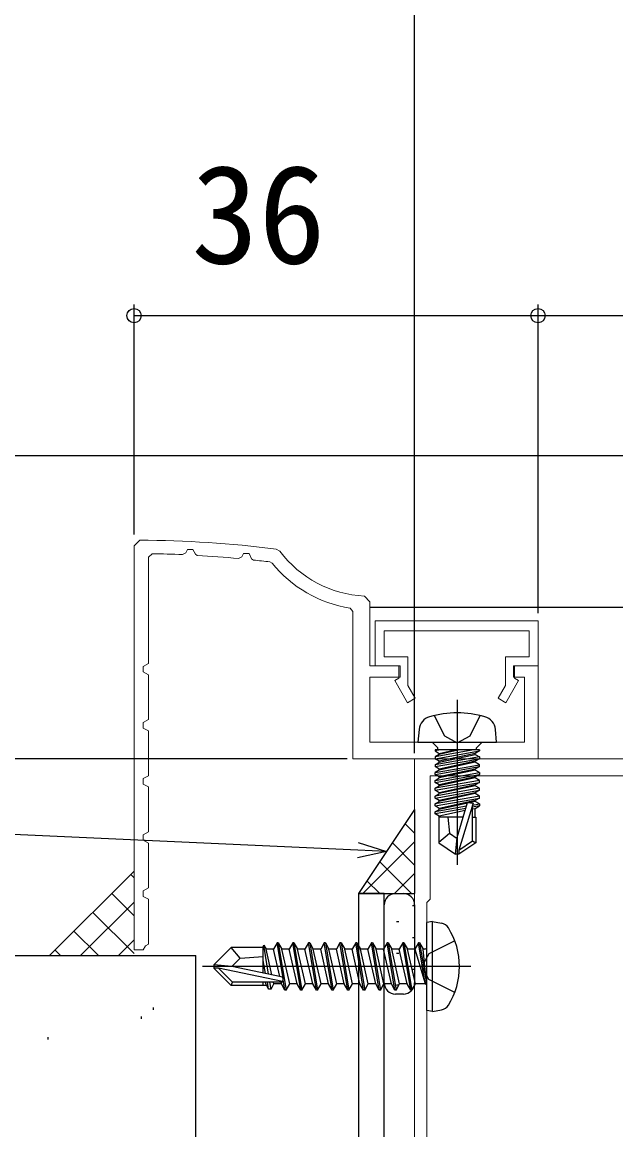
# Model space of a CAD drawing. Units: millimetres, scale not verified. Extents: x -525 to 525, y -803 to 799.
# Drawn here: x -304 to -251.1, y -437.8 to -339.1 of the extents above; entities that cross this region are included whole.
import ezdxf
from ezdxf.enums import TextEntityAlignment as Align

# ---------------------------------------------------------------- set-up
doc = ezdxf.new("R2010")
doc.units = ezdxf.units.MM
doc.header["$LTSCALE"] = 4
doc.layers.add('0-2_YKK_11', color=7, linetype='Continuous', lineweight=18)
for name, color, linetype in [('0-4_YKK_12', 2, 'Continuous'), ('0-5_YKK_13', 4, 'Continuous'), ('0-6_YKK_D', 6, 'Continuous'), ('0-8_YSS_K', 3, 'Continuous'), ('0-9_YSS_KE', 3, 'Continuous')]:
    doc.layers.add(name, color=color, linetype=linetype)
doc.styles.add('ＭＳ ゴシック', font='')
doc.styles.get('ＭＳ ゴシック').set_extended_font_data('MS Gothic')

msp = doc.modelspace()

# ---------------------------------------------------------------- linework, layer by layer
at = {"layer": '0-2_YKK_11', "color": 30}
for p, q in [((-293.497, -385.252), (-294, -385.752)), ((-294, -385.752), (-294, -421.751)), ((-280.999, -386.252), (-281.336, -386.056)), ((-281.897, -387.195), (-281.7, -387.304)), ((-294, -421.751), (-293.2, -421.751))]:
    msp.add_line(p, q, dxfattribs=at)
for points in [[(-293.2, -421.751), (-292.982, -421.395), (-292.7, -421.251), (-292.7, -417.251), (-293.2, -416.996), (-293.2, -416.506), (-292.7, -416.251), (-292.7, -412.251), (-293.2, -411.996), (-293.2, -411.506), (-292.7, -411.251), (-292.7, -407.251), (-293.2, -406.996), (-293.2, -406.506), (-292.7, -406.251), (-292.7, -402.251), (-293.2, -401.996), (-293.2, -401.506), (-292.7, -401.251), (-292.7, -397.251), (-293.2, -396.996), (-293.2, -396.506), (-292.7, -396.251), (-292.7, -386.764), (-292.395, -386.464)], [(-289.681, -386.546), (-289.4, -386.382), (-289.245, -386.077), (-288.755, -386.077), (-288.538, -386.503), (-288.371, -386.612)], [(-284.679, -386.892), (-284.383, -386.728), (-284.246, -386.457), (-283.754, -386.457), (-283.522, -386.917), (-283.365, -387.025)], [(-274.753, -391.313), (-274.5, -391.609), (-274.5, -404.751), (-258, -404.751), (-258, -396.451), (-260.2, -396.451), (-260.2, -397.451), (-259.2, -397.451), (-259.2, -403.251), (-273, -403.251), (-273, -397.451), (-270.3, -397.451), (-270.3, -396.451), (-273, -396.451), (-273, -390.739), (-273.476, -390.24)]]:
    msp.add_lwpolyline(points, dxfattribs=at)
msp.add_lwpolyline([(-272.5, -392.451), (-258, -392.451), (-258, -396.451), (-260.1, -396.451), (-260.1, -397.551), (-259.727, -397.767), (-260.873, -399.751), (-261.565, -399.351), (-260.9, -398.199), (-260.9, -395.651), (-258.8, -395.651), (-258.8, -393.351), (-271.7, -393.351), (-271.7, -395.651), (-269.6, -395.651), (-269.6, -398.199), (-268.935, -399.351), (-269.627, -399.751), (-270.773, -397.767), (-270.4, -397.551), (-270.4, -396.451), (-272.5, -396.451)], close=True, dxfattribs=at)
at = {"layer": '0-2_YKK_11', "color": 211}
msp.add_lwpolyline([(-244, -460.251), (-244, -404.751), (-269, -404.751), (-269, -449.293), (-268.88, -449.476), (-268.88, -450.026), (-269, -450.209), (-269, -485.751), (-244, -485.751), (-244, -466.751), (-230, -466.751)], dxfattribs=at)
msp.add_lwpolyline([(-245.4, -406.251), (-245.4, -484.251), (-267.5, -484.251), (-267.5, -471.751), (-267.9, -471.351), (-267.9, -446.651), (-266, -446.651), (-266, -445.651), (-267.5, -445.651), (-267.5, -439.751), (-267.9, -439.351), (-267.9, -417.551), (-267.6, -417.251), (-267.6, -406.251)], close=True, dxfattribs=at)
at = {"layer": '0-2_YKK_11', "color": 30}
for centre, radius, start, end in [((-294, -485.252), 100, 82.72445, 89.71207), ((-294, -485.249), 98.798, 87.49443, 89.06927), ((-294, -485.251), 98.799, 84.58676, 86.7341), ((-273, -380.251), 10, 216.87753, 267.2706), ((-294, -485.249), 98.798, 82.96338, 83.82041), ((-273, -380.251), 11.2, 219.03024, 260.99493)]:
    msp.add_arc(centre, radius, start, end, dxfattribs=at)
at = {"layer": '0-4_YKK_12'}
for p, q in [((-245.683, -391.251), (-273, -391.251)), ((-264, -423.251), (-287.9, -423.251))]:
    msp.add_line(p, q, dxfattribs=at)
at = {"layer": '0-5_YKK_13'}
for p, q in [((-265.2, -399.498), (-265.2, -414.181)), ((-268.602, -402.132), (-268.7, -403.251)), ((-263.221, -403.951), (-267.179, -403.951)), ((-266.685, -403.951), (-267.179, -404.038)), ((-266.8, -404.345), (-266.8, -404.257)), ((-263.6, -404.345), (-263.6, -404.257)), ((-263.221, -403.951), (-263.221, -404.038)), ((-263.221, -404.564), (-263.221, -404.738)), ((-267.179, -405.264), (-267.179, -405.438)), ((-263.6, -405.045), (-263.6, -404.957)), ((-263.6, -405.745), (-263.6, -405.657)), ((-263.6, -406.445), (-263.6, -406.357)), ((-263.221, -405.964), (-263.221, -406.138)), ((-263.221, -406.664), (-267.179, -407.364)), ((-263.221, -407.364), (-267.179, -408.064)), ((-263.6, -407.145), (-263.6, -407.057)), ((-263.221, -408.064), (-267.179, -408.764)), ((-263.6, -407.845), (-263.6, -407.757)), ((-263.6, -408.545), (-263.6, -408.457)), ((-264.377, -408.968), (-267.179, -409.464)), ((-264.432, -409.153), (-267.179, -409.638)), ((-264.491, -409.352), (-266.8, -409.857)), ((-263.6, -409.951), (-263.6, -409.157)), ((-266.85, -412.163), (-265.9, -411.351)), ((-266.85, -412.239), (-265.35, -413.251)), ((-263.85, -412.046), (-263.55, -412.239)), ((-265.05, -412.889), (-265.05, -413.251)), ((-267.4, -419.251), (-267.9, -419.339)), ((-267.9, -427.163), (-267.9, -419.339)), ((-267.4, -419.251), (-266.598, -419.393)), ((-267.4, -427.251), (-267.4, -419.251)), ((-282.529, -421.551), (-282.435, -421.351)), ((-282.435, -421.351), (-282.232, -421.701)), ((-282.01, -423.93), (-282.435, -421.351)), ((-281.25, -421.151), (-281.568, -421.701)), ((-280.727, -424.291), (-281.25, -421.151)), ((-281.15, -421.151), (-281.25, -421.151)), ((-281.15, -421.151), (-280.45, -425.351)), ((-281.15, -421.151), (-280.832, -421.701)), ((-279.85, -421.151), (-280.168, -421.701)), ((-279.15, -425.351), (-279.85, -421.151)), ((-279.75, -421.151), (-279.85, -421.151)), ((-279.75, -421.151), (-279.05, -425.351)), ((-279.75, -421.151), (-279.432, -421.701)), ((-278.45, -421.151), (-278.768, -421.701)), ((-277.75, -425.351), (-278.45, -421.151)), ((-278.35, -421.151), (-278.45, -421.151)), ((-278.35, -421.151), (-277.65, -425.351)), ((-278.35, -421.151), (-278.032, -421.701)), ((-277.05, -421.151), (-277.368, -421.701)), ((-276.35, -425.351), (-277.05, -421.151)), ((-276.95, -421.151), (-277.05, -421.151)), ((-276.95, -421.151), (-276.25, -425.351)), ((-276.95, -421.151), (-276.632, -421.701)), ((-275.65, -421.151), (-275.968, -421.701)), ((-274.95, -425.351), (-275.65, -421.151)), ((-275.55, -421.151), (-275.65, -421.151)), ((-275.55, -421.151), (-274.85, -425.351)), ((-275.55, -421.151), (-275.232, -421.701)), ((-274.25, -421.151), (-274.568, -421.701)), ((-273.55, -425.351), (-274.25, -421.151)), ((-274.15, -421.151), (-274.25, -421.151)), ((-274.15, -421.151), (-273.45, -425.351)), ((-274.15, -421.151), (-273.832, -421.701)), ((-272.85, -421.151), (-273.168, -421.701)), ((-272.15, -425.351), (-272.85, -421.151)), ((-272.75, -421.151), (-272.85, -421.151)), ((-272.75, -421.151), (-272.05, -425.351)), ((-272.75, -421.151), (-272.432, -421.701)), ((-271.45, -421.151), (-271.768, -421.701)), ((-270.75, -425.351), (-271.45, -421.151)), ((-271.35, -421.151), (-271.45, -421.151)), ((-271.35, -421.151), (-270.65, -425.351)), ((-271.35, -421.151), (-271.032, -421.701)), ((-270.05, -421.151), (-270.368, -421.701)), ((-269.35, -425.351), (-270.05, -421.151)), ((-269.95, -421.151), (-270.05, -421.151)), ((-269.95, -421.151), (-269.632, -421.701)), ((-269.95, -421.151), (-269.25, -425.351)), ((-268.65, -421.151), (-268.968, -421.701)), ((-268.55, -421.151), (-268.65, -421.151)), ((-268.55, -421.151), (-268.65, -421.151)), ((-268.05, -424.751), (-268.65, -421.151)), ((-268.55, -421.151), (-268.232, -421.701)), ((-268.55, -421.151), (-267.95, -424.751)), ((-286.9, -423.101), (-285.35, -421.551)), ((-282.5, -421.551), (-285.35, -421.551)), ((-284.547, -422.509), (-285.35, -421.551)), ((-282.5, -423.827), (-282.5, -421.551)), ((-281.568, -421.701), (-282.232, -421.701)), ((-281.716, -423.99), (-282.232, -421.701)), ((-281.018, -424.135), (-281.568, -421.701)), ((-280.168, -421.701), (-280.832, -421.701)), ((-280.132, -424.801), (-280.832, -421.701)), ((-278.768, -421.701), (-279.432, -421.701)), ((-278.732, -424.801), (-279.432, -421.701)), ((-277.368, -421.701), (-278.032, -421.701)), ((-277.332, -424.801), (-278.032, -421.701)), ((-275.932, -424.801), (-276.632, -421.701)), ((-275.968, -421.701), (-276.632, -421.701)), ((-274.532, -424.801), (-275.232, -421.701)), ((-274.568, -421.701), (-275.232, -421.701)), ((-273.132, -424.801), (-273.832, -421.701)), ((-273.168, -421.701), (-273.832, -421.701)), ((-271.732, -424.801), (-272.432, -421.701)), ((-271.768, -421.701), (-272.432, -421.701)), ((-270.332, -424.801), (-271.032, -421.701)), ((-270.368, -421.701), (-271.032, -421.701)), ((-269.668, -424.801), (-270.368, -421.701)), ((-268.932, -424.801), (-269.632, -421.701)), ((-268.968, -421.701), (-269.632, -421.701)), ((-268.968, -421.701), (-268.05, -424.751)), ((-268.1, -421.701), (-268.232, -421.701)), ((-267.95, -424.751), (-268.232, -421.701)), ((-286.9, -423.101), (-286.9, -423.401)), ((-285.278, -423.251), (-286.9, -423.101)), ((-285.278, -423.251), (-286.9, -423.251)), ((-286.476, -423.401), (-286.9, -423.401)), ((-286.9, -423.401), (-285.35, -424.951)), ((-285.226, -424.651), (-286.476, -423.401)), ((-280.777, -424.583), (-286.476, -423.401)), ((-280.893, -424.161), (-285.278, -423.251)), ((-282.276, -423.869), (-282.5, -422.718)), ((-282.487, -423.83), (-282.5, -423.772)), ((-285.35, -424.951), (-285.226, -424.651)), ((-282.181, -424.951), (-285.35, -424.951)), ((-280.948, -424.651), (-285.226, -424.651)), ((-282.5, -424.951), (-282.5, -424.651)), ((-282.008, -425.251), (-282.124, -424.651)), ((-281.792, -425.251), (-282.008, -425.251)), ((-281.792, -425.251), (-281.891, -424.651)), ((-281.792, -425.251), (-281.532, -424.801)), ((-281.532, -424.801), (-281.567, -424.648)), ((-280.868, -424.801), (-281.532, -424.801)), ((-280.55, -425.351), (-280.702, -424.437)), ((-280.45, -425.351), (-280.55, -425.351)), ((-280.45, -425.351), (-280.132, -424.801)), ((-279.468, -424.801), (-280.132, -424.801)), ((-279.05, -425.351), (-279.15, -425.351)), ((-279.05, -425.351), (-278.732, -424.801)), ((-278.068, -424.801), (-278.732, -424.801)), ((-277.65, -425.351), (-277.75, -425.351)), ((-277.65, -425.351), (-277.332, -424.801)), ((-276.668, -424.801), (-277.332, -424.801)), ((-276.25, -425.351), (-276.35, -425.351)), ((-276.25, -425.351), (-275.932, -424.801)), ((-275.268, -424.801), (-275.932, -424.801)), ((-274.85, -425.351), (-274.95, -425.351)), ((-274.85, -425.351), (-274.532, -424.801)), ((-273.868, -424.801), (-274.532, -424.801)), ((-273.45, -425.351), (-273.55, -425.351)), ((-273.45, -425.351), (-273.132, -424.801)), ((-272.468, -424.801), (-273.132, -424.801)), ((-272.05, -425.351), (-272.15, -425.351)), ((-272.05, -425.351), (-271.732, -424.801)), ((-271.068, -424.801), (-271.732, -424.801)), ((-270.65, -425.351), (-270.75, -425.351)), ((-270.65, -425.351), (-270.332, -424.801)), ((-269.668, -424.801), (-270.332, -424.801)), ((-269.35, -425.351), (-269.668, -424.801)), ((-269.25, -425.351), (-269.35, -425.351)), ((-269.25, -425.351), (-268.932, -424.801)), ((-268.1, -424.801), (-268.932, -424.801)), ((-267.95, -424.751), (-268.05, -424.751)), ((-267.4, -427.251), (-267.9, -427.163)), ((-267.4, -427.251), (-266.598, -427.11))]:
    msp.add_line(p, q, dxfattribs=at)
for points in [[(-267.25, -400.888), (-266.345, -402.703), (-265.2, -403.312), (-264.055, -402.703), (-263.15, -400.888)], [(-268.7, -403.251), (-261.7, -403.251), (-261.798, -402.132)], [(-266.93, -403.951), (-266.93, -403.751), (-267.43, -403.251)], [(-263.47, -403.951), (-263.47, -403.751), (-262.97, -403.251)], [(-267.179, -403.951), (-267.179, -404.038), (-266.8, -404.257), (-265.401, -403.951)], [(-263.715, -403.951), (-267.179, -404.564), (-267.179, -404.738)], [(-264.999, -403.951), (-266.8, -404.345), (-267.179, -404.564)], [(-266.8, -405.045), (-266.8, -404.957), (-267.179, -404.738), (-263.221, -404.038), (-263.6, -404.257), (-266.8, -404.957)], [(-266.8, -405.745), (-266.8, -405.657), (-267.179, -405.438), (-263.221, -404.738), (-263.6, -404.957), (-266.8, -405.657)], [(-267.179, -406.664), (-266.8, -406.445), (-266.8, -406.357), (-267.179, -406.138), (-267.179, -405.964), (-263.221, -405.264), (-263.6, -405.045), (-266.8, -405.745), (-267.179, -405.964)], [(-267.179, -406.138), (-263.221, -405.438), (-263.221, -405.264)], [(-263.221, -405.438), (-263.6, -405.657), (-266.8, -406.357)], [(-266.8, -409.945), (-266.8, -409.857), (-267.179, -409.638), (-267.179, -409.464), (-266.8, -409.245), (-266.8, -409.157), (-267.179, -408.938), (-267.179, -408.764), (-266.8, -408.545), (-266.8, -408.457), (-267.179, -408.238), (-267.179, -408.064), (-266.8, -407.845), (-266.8, -407.757), (-267.179, -407.538), (-267.179, -407.364), (-266.8, -407.145), (-266.8, -407.057), (-267.179, -406.838), (-267.179, -406.664), (-263.221, -405.964), (-263.6, -405.745), (-266.8, -406.445)], [(-267.179, -406.838), (-263.221, -406.138), (-263.6, -406.357), (-266.8, -407.057)], [(-263.221, -406.664), (-263.6, -406.445), (-266.8, -407.145)], [(-267.179, -407.538), (-263.221, -406.838), (-263.221, -406.664)], [(-267.179, -408.238), (-263.221, -407.538), (-263.221, -407.364)], [(-263.221, -406.838), (-263.6, -407.057), (-266.8, -407.757)], [(-263.221, -407.364), (-263.6, -407.145), (-266.8, -407.845)], [(-263.221, -407.538), (-263.6, -407.757), (-266.8, -408.457)], [(-267.179, -408.938), (-263.221, -408.238), (-263.221, -408.064)], [(-263.221, -408.064), (-263.6, -407.845), (-266.8, -408.545)], [(-263.221, -408.238), (-263.6, -408.457), (-266.8, -409.157)], [(-263.221, -408.764), (-263.6, -408.545), (-266.8, -409.245)], [(-263.85, -409.951), (-263.55, -409.951), (-263.55, -412.239), (-265.05, -413.251), (-265.35, -413.251), (-265.2, -411.745), (-264.277, -408.631), (-263.786, -408.686), (-265.05, -412.889), (-263.85, -412.046), (-263.85, -408.9)], [(-263.851, -408.875), (-263.221, -408.764), (-263.221, -408.938)], [(-263.85, -409.212), (-263.6, -409.157), (-263.221, -408.938), (-263.85, -409.05)], [(-264.668, -409.951), (-266.85, -409.951), (-266.85, -412.239)], [(-266.04, -409.951), (-265.9, -411.351), (-265.2, -411.852)], [(-265.421, -420.951), (-267.737, -422.106), (-268.346, -423.251)], [(-285.278, -423.251), (-284.547, -422.509), (-282.5, -422.351)], [(-279.15, -425.351), (-279.468, -424.801), (-280.168, -421.701)], [(-277.75, -425.351), (-278.068, -424.801), (-278.768, -421.701)], [(-276.35, -425.351), (-276.668, -424.801), (-277.368, -421.701)], [(-274.95, -425.351), (-275.268, -424.801), (-275.968, -421.701)], [(-273.55, -425.351), (-273.868, -424.801), (-274.568, -421.701)], [(-272.15, -425.351), (-272.468, -424.801), (-273.168, -421.701)], [(-270.75, -425.351), (-271.068, -424.801), (-271.768, -421.701)], [(-265.421, -425.551), (-267.737, -424.396), (-268.346, -423.251)], [(-282.008, -425.251), (-282.268, -424.801), (-282.301, -424.651)], [(-280.55, -425.351), (-280.868, -424.801), (-280.902, -424.647)]]:
    msp.add_lwpolyline(points, dxfattribs=at)
for points in [[(-263.221, -404.564), (-267.179, -405.264), (-266.8, -405.045), (-263.6, -404.345)], [(-271.7, -416.751), (-274, -416.751), (-274, -488.751), (-271.7, -488.751)]]:
    msp.add_lwpolyline(points, close=True, dxfattribs=at)
for centre, radius, start, end in [((-265.2, -409.651), 9, 74.11918, 105.88086), ((-267.307, -402.245), 1.3, 105.88086, 175.00003), ((-263.093, -402.245), 1.3, 5.00001, 74.11918), ((-266.754, -420.279), 0.9, 32.05588, 80), ((-271.5, -423.251), 6.5, 327.94412, 32.05588), ((-268.1, -421.501), 0.2, 270, 0), ((-280.948, -424.403), 0.248, 270, 77.19096), ((-268.1, -425.001), 0.2, 0, 90), ((-266.754, -426.223), 0.9, 280, 327.94412)]:
    msp.add_arc(centre, radius, start, end, dxfattribs=at)
at = {"layer": '0-6_YKK_D'}
for p, q in [((-269, -404.251), (-269, -296.251)), ((-294, -384.752), (-294, -364.252)), ((-258, -391.751), (-258, -364.252)), ((-258, -391.751), (-258, -364.252)), ((-294, -365.252), (-258, -365.252)), ((-222.499, -377.75), (-348.003, -377.75)), ((-275, -404.751), (-368.003, -404.751)), ((-275, -404.751), (-348.003, -404.751))]:
    msp.add_line(p, q, dxfattribs=at)
for points in [[(-258, -365.252), (-244, -365.252), (-222.382, -365.252)], [(-271.5, -413.001), (-274.047, -412.885), (-406.702, -406.838)], [(-274.016, -412.203), (-271.5, -413.001), (-274.078, -413.568)]]:
    msp.add_lwpolyline(points, dxfattribs=at)
for centre in [(-294, -365.252), (-258, -365.252), (-258, -365.252)]:
    msp.add_circle(centre, 0.637, dxfattribs=at)
at = {"layer": '0-8_YSS_K'}
for p, q in [((-269.12, -409.431), (-269, -409.311)), ((-269, -409.251), (-269, -416.751)), ((-269, -411.376), (-269.85, -410.526)), ((-273.612, -416.751), (-269, -412.14)), ((-269, -414.204), (-270.981, -412.223)), ((-269.282, -416.751), (-272.113, -413.92)), ((-294, -414.751), (-301.5, -422.251)), ((-294.302, -415.054), (-294, -415.356)), ((-270.783, -416.751), (-269, -414.968)), ((-272.11, -416.751), (-273.244, -415.617)), ((-295.986, -416.737), (-294, -418.724)), ((-270.7, -416.751), (-270, -416.751)), ((-298.737, -422.251), (-294, -417.514)), ((-297.67, -418.421), (-294, -422.091)), ((-271.7, -424.701), (-271.7, -417.751)), ((-269.199, -417.819), (-269, -417.819)), ((-269, -417.751), (-269, -424.701)), ((-270.614, -419.234), (-270.414, -419.234)), ((-299.354, -420.105), (-297.208, -422.251)), ((-295.37, -422.251), (-294, -420.881)), ((-269.199, -420.649), (-269, -420.649)), ((-301.038, -421.789), (-300.575, -422.251)), ((-270.614, -422.064), (-270.414, -422.064)), ((-269.199, -423.479), (-269, -423.479)), ((-270.614, -424.894), (-270.414, -424.894)), ((-270, -425.701), (-270.7, -425.701)), ((-292.291, -426.907), (-292.291, -427.107)), ((-293.367, -427.704), (-293.367, -427.904)), ((-301.693, -429.554), (-301.693, -429.754))]:
    msp.add_line(p, q, dxfattribs=at)
msp.add_lwpolyline([(-269, -409.251), (-274, -416.751), (-269, -416.751)], dxfattribs=at)
for centre, start, end in [((-270.7, -417.751), 90, 180), ((-270, -417.751), 360, 90), ((-270.7, -424.701), 180, 270), ((-270, -424.701), 270, 360)]:
    msp.add_arc(centre, 1, start, end, dxfattribs=at)
at = {"layer": '0-9_YSS_KE'}
for p in [(-357.542, -422.253), (-288.499, -441.253)]:
    msp.add_line(p, (-288.499, -422.253), dxfattribs=at)

# ---------------------------------------------------------------- texts
at = {"layer": '0-6_YKK_D', "style": 'ＭＳ ゴシック'}
msp.add_text('36', height=8.798, dxfattribs=at).set_placement((-288.897, -363.252), align=Align.BOTTOM_LEFT)

doc.saveas('drawing.dxf')
